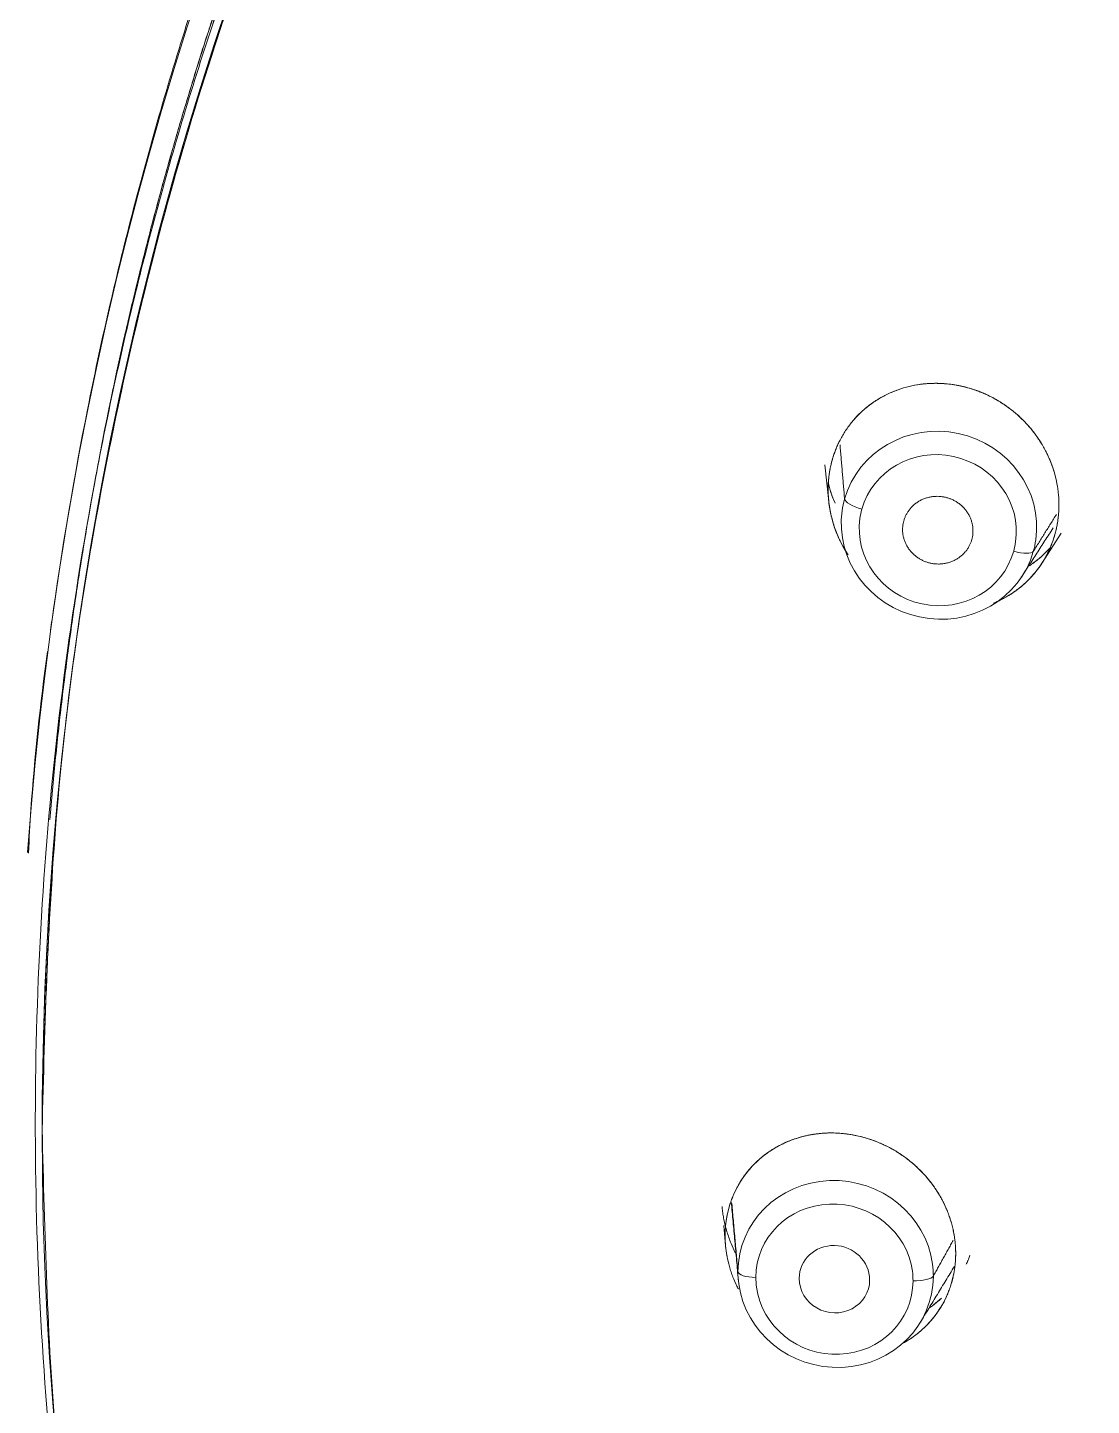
# Model space of a CAD drawing. Extents: x 5217 to 6345, y 0 to 827.
# Drawn here: x 5697.39 to 5713.97, y 492.23 to 513.7 of the extents above; entities that cross this region are included whole.
import ezdxf

# ---------------------------------------------------------------- set-up
doc = ezdxf.new("R2010")
doc.units = 0
doc.header["$LTSCALE"] = 30
doc.header["$MEASUREMENT"] = 0
doc.linetypes.add('HIDDEN2', pattern=[4.7625, 3.175, -1.5875])
doc.layers.add('1', color=7, linetype='CONTINUOUS')
doc.layers.add('2', color=1, linetype='HIDDEN2')

msp = doc.modelspace()

# ---------------------------------------------------------------- linework, layer by layer
at = {"layer": '1', "color": 7, "linetype": 'Continuous', "lineweight": 18}
for p, q in [((5709.817, 506.882), (5709.877, 506.311)), ((5709.817, 506.882), (5709.877, 506.311)), ((5713.202, 505.354), (5713.501, 505.818)), ((5713.202, 505.354), (5713.501, 505.818)), ((5713.195, 505.343), (5713.202, 505.354)), ((5708.24, 495.028), (5708.268, 494.711)), ((5708.24, 495.027), (5708.268, 494.711)), ((5711.623, 493.757), (5711.679, 493.849)), ((5711.614, 493.741), (5711.623, 493.757))]:
    msp.add_line(p, q, dxfattribs=at)
for centre, major_axis, ratio, start_param, end_param in [((5757.244, 496.519), (-59.628, 0), 0.953717, 3.141593, 6.283185), ((5757.244, 496.519), (-59.628, 0), 0.953717, 3.141593, 6.274276), ((5711.594, 505.94), (-1.485, 0.354), 0.956823, 3.229999, 6.244951), ((5711.594, 505.94), (-1.485, 0.354), 0.956823, 6.244951, 6.371591), ((5711.594, 505.94), (-1.485, 0.354), 0.956823, 0.088406, 3.103359), ((5711.594, 505.94), (-1.485, 0.354), 0.956823, 3.103359, 3.229999), ((5757.244, 496.519), (-59.628, 0), 0.953717, 6.274276, 6.283185), ((5757.244, 496.519), (-59.628, 0), 0.953717, 0, 1.529457), ((5757.244, 496.519), (-59.628, 0), 0.953717, 0, 1.529457), ((5709.984, 494.274), (-1.487, 0.346), 0.951394, 3.485965, 6.500917), ((5709.965, 494.193), (-0.536, 0.125), 0.951394, 3.359325, 6.500917), ((5709.984, 494.274), (-1.487, 0.346), 0.951394, 0.217732, 0.344372), ((5709.984, 494.274), (-1.487, 0.346), 0.951394, 0.344372, 3.359325), ((5709.984, 494.274), (-1.487, 0.346), 0.951394, 3.359325, 3.485965), ((5709.965, 494.193), (-0.536, 0.125), 0.951394, 0.217732, 3.359325)]:
    msp.add_ellipse(centre, major_axis=major_axis, ratio=ratio, start_param=start_param, end_param=end_param, dxfattribs=at)
at = {"layer": '1', "color": 7, "linetype": 'Continuous', "lineweight": 13}
for centre, major_axis, ratio, start_param, end_param in [((5711.576, 505.863), (-1.194, 0.285), 0.956823, 3.229999, 6.244951), ((5710.413, 506.276), (0.289, -0.081), 0.29046, 3.249854, 4.724001), ((5711.576, 505.863), (-1.194, 0.285), 0.956823, 0.088406, 3.103359), ((5711.576, 505.863), (-1.194, 0.285), 0.956823, 6.244951, 6.371591), ((5711.576, 505.863), (-1.194, 0.285), 0.956823, 3.103359, 3.229999), ((5712.779, 505.62), (0.289, -0.081), 0.290459, 4.724001, 6.198147), ((5709.965, 494.193), (-1.196, 0.278), 0.951394, 3.485965, 6.500917), ((5708.761, 494.309), (0.3, 0), 0.300706, 3.168429, 4.642566), ((5709.965, 494.193), (-1.196, 0.278), 0.951394, 3.359325, 3.485965), ((5711.21, 494.257), (-0.3, 0), 0.300706, 1.500983, 2.975078), ((5709.965, 494.193), (1.196, -0.278), 0.951394, 3.359325, 3.485965), ((5709.965, 494.193), (1.196, -0.278), 0.951394, 3.485965, 6.500917)]:
    msp.add_ellipse(centre, major_axis=major_axis, ratio=ratio, start_param=start_param, end_param=end_param, dxfattribs=at)
at = {"layer": '1', "color": 7, "linetype": 'Continuous', "lineweight": 18}
for points, knots in [([(5759.712, 439.668), (5760.292, 439.691), (5761.968, 439.78), (5764.735, 440.04), (5767.995, 440.52), (5771.222, 441.172), (5774.407, 441.992), (5777.54, 442.979), (5780.611, 444.129), (5783.61, 445.439), (5786.529, 446.905), (5789.359, 448.523), (5792.092, 450.287), (5794.718, 452.192), (5797.229, 454.232), (5799.619, 456.402), (5801.88, 458.694), (5804.005, 461.101), (5805.987, 463.617), (5807.821, 466.233), (5809.501, 468.942), (5811.021, 471.735), (5812.378, 474.604), (5813.566, 477.54), (5814.583, 480.534), (5815.426, 483.576), (5816.091, 486.659), (5816.577, 489.772), (5816.882, 492.905), (5817.005, 496.05), (5816.947, 499.196), (5816.706, 502.335), (5816.285, 505.456), (5815.684, 508.55), (5814.904, 511.608), (5813.949, 514.62), (5812.822, 517.578), (5811.525, 520.471), (5810.063, 523.292), (5808.44, 526.031), (5806.66, 528.681), (5804.731, 531.234), (5802.657, 533.681), (5800.444, 536.015), (5798.1, 538.229), (5795.631, 540.316), (5793.045, 542.27), (5790.35, 544.085), (5787.555, 545.755), (5784.667, 547.276), (5781.695, 548.643), (5778.649, 549.85), (5775.538, 550.896), (5772.371, 551.776), (5769.157, 552.489), (5765.908, 553.031), (5762.632, 553.401), (5759.34, 553.598), (5756.041, 553.622), (5752.746, 553.471), (5749.464, 553.148), (5746.207, 552.652), (5742.982, 551.986), (5739.802, 551.151), (5736.674, 550.149), (5733.609, 548.985), (5730.617, 547.661), (5727.705, 546.181), (5724.883, 544.551), (5722.16, 542.774), (5719.544, 540.857), (5717.043, 538.805), (5714.664, 536.624), (5712.415, 534.322), (5710.302, 531.904), (5708.333, 529.379), (5706.512, 526.755), (5704.847, 524.038), (5703.34, 521.238), (5701.998, 518.363), (5700.825, 515.422), (5699.823, 512.423), (5698.996, 509.377), (5698.347, 506.291), (5697.877, 503.176), (5697.588, 500.041), (5697.48, 496.896), (5697.555, 493.75), (5697.811, 490.612), (5698.249, 487.493), (5698.866, 484.402), (5699.661, 481.348), (5700.631, 478.34), (5701.774, 475.388), (5703.085, 472.5), (5704.562, 469.686), (5706.199, 466.954), (5707.991, 464.313), (5709.934, 461.769), (5712.021, 459.332), (5714.245, 457.008), (5716.601, 454.805), (5719.08, 452.73), (5721.676, 450.788), (5724.38, 448.985), (5727.184, 447.328), (5730.08, 445.82), (5733.058, 444.468), (5736.111, 443.274), (5739.227, 442.243), (5742.399, 441.377), (5745.616, 440.68), (5748.868, 440.153), (5751.926, 439.822), (5753.898, 439.702), (5754.776, 439.668)], [0, 0, 0, 0, 0.004702, 0.013606, 0.022511, 0.031416, 0.040321, 0.049226, 0.058131, 0.067035, 0.07594, 0.084844, 0.093748, 0.102652, 0.111556, 0.120459, 0.129362, 0.138265, 0.147168, 0.15607, 0.164972, 0.173874, 0.182775, 0.191676, 0.200577, 0.209478, 0.218378, 0.227279, 0.236179, 0.245079, 0.253978, 0.262878, 0.271778, 0.280678, 0.289578, 0.298478, 0.307379, 0.316279, 0.32518, 0.334081, 0.342982, 0.351884, 0.360785, 0.369687, 0.37859, 0.387493, 0.396396, 0.405299, 0.414202, 0.423106, 0.43201, 0.440914, 0.449818, 0.458723, 0.467628, 0.476532, 0.485437, 0.494342, 0.503247, 0.512152, 0.521057, 0.529962, 0.538867, 0.547772, 0.556677, 0.565582, 0.574486, 0.583391, 0.592295, 0.601199, 0.610103, 0.619007, 0.62791, 0.636813, 0.645716, 0.654619, 0.663521, 0.672423, 0.681325, 0.690226, 0.699127, 0.708028, 0.716929, 0.725829, 0.734729, 0.743629, 0.752529, 0.761429, 0.770329, 0.779229, 0.788129, 0.797029, 0.805929, 0.814829, 0.82373, 0.832631, 0.841532, 0.850433, 0.859334, 0.868236, 0.877138, 0.886041, 0.894944, 0.903847, 0.91275, 0.921653, 0.930557, 0.939461, 0.948365, 0.95727, 0.966174, 0.975079, 0.983983, 0.992888, 1, 1, 1, 1]), ([(5793.07, 451.033), (5793.622, 451.416), (5795.04, 452.443), (5797.228, 454.234), (5799.62, 456.401), (5801.88, 458.694), (5804.005, 461.101), (5805.987, 463.617), (5807.821, 466.233), (5809.501, 468.942), (5811.021, 471.735), (5812.378, 474.604), (5813.566, 477.54), (5814.583, 480.534), (5815.426, 483.576), (5816.091, 486.659), (5816.577, 489.772), (5816.882, 492.905), (5817.005, 496.05), (5816.947, 499.196), (5816.706, 502.335), (5816.285, 505.456), (5815.684, 508.55), (5814.904, 511.608), (5813.949, 514.62), (5812.822, 517.578), (5811.525, 520.471), (5810.063, 523.292), (5808.44, 526.031), (5806.66, 528.681), (5804.731, 531.234), (5802.657, 533.681), (5800.444, 536.015), (5798.1, 538.229), (5795.631, 540.316), (5793.045, 542.27), (5790.35, 544.085), (5787.555, 545.755), (5784.667, 547.276), (5781.695, 548.643), (5778.649, 549.85), (5775.538, 550.896), (5772.371, 551.776), (5769.157, 552.489), (5765.908, 553.031), (5762.632, 553.401), (5759.34, 553.598), (5756.041, 553.622), (5752.746, 553.471), (5749.464, 553.148), (5746.207, 552.652), (5742.982, 551.986), (5739.802, 551.151), (5736.674, 550.149), (5733.609, 548.985), (5730.617, 547.661), (5727.705, 546.181), (5724.883, 544.551), (5722.16, 542.774), (5719.544, 540.857), (5717.043, 538.805), (5714.664, 536.624), (5712.415, 534.322), (5710.302, 531.904), (5708.333, 529.379), (5706.512, 526.755), (5704.847, 524.038), (5703.34, 521.238), (5701.998, 518.363), (5700.825, 515.422), (5699.823, 512.423), (5698.996, 509.377), (5698.347, 506.291), (5697.877, 503.176), (5697.588, 500.041), (5697.48, 496.896), (5697.555, 493.75), (5697.811, 490.612), (5698.249, 487.493), (5698.866, 484.402), (5699.661, 481.348), (5700.631, 478.34), (5701.774, 475.388), (5703.085, 472.5), (5704.562, 469.686), (5706.199, 466.954), (5707.991, 464.313), (5709.934, 461.769), (5712.021, 459.332), (5714.246, 457.009), (5716.6, 454.804), (5719.085, 452.736), (5720.978, 451.284), (5722.066, 450.56), (5722.254, 450.437)], [0, 0, 0, 0, 0.006833, 0.017845, 0.028856, 0.039868, 0.050878, 0.061889, 0.072899, 0.083908, 0.094918, 0.105926, 0.116935, 0.127943, 0.138951, 0.149959, 0.160966, 0.171973, 0.18298, 0.193987, 0.204994, 0.216001, 0.227008, 0.238016, 0.249023, 0.26003, 0.271038, 0.282046, 0.293055, 0.304063, 0.315072, 0.326082, 0.337091, 0.348102, 0.359112, 0.370123, 0.381134, 0.392146, 0.403157, 0.414169, 0.425182, 0.436194, 0.447207, 0.45822, 0.469233, 0.480246, 0.491259, 0.502272, 0.513286, 0.524299, 0.535313, 0.546326, 0.557339, 0.568352, 0.579365, 0.590378, 0.601391, 0.612403, 0.623416, 0.634428, 0.645439, 0.656451, 0.667462, 0.678472, 0.689483, 0.700493, 0.711502, 0.722512, 0.73352, 0.744529, 0.755537, 0.766545, 0.777553, 0.78856, 0.799567, 0.810574, 0.821581, 0.832588, 0.843595, 0.854602, 0.865609, 0.876617, 0.887624, 0.898632, 0.90964, 0.920649, 0.931657, 0.942666, 0.953676, 0.964686, 0.975696, 0.986706, 0.997717, 1, 1, 1, 1]), ([(5709.93, 506.957), (5709.932, 506.964), (5709.936, 506.977), (5709.942, 506.997), (5709.948, 507.017), (5709.955, 507.037), (5709.962, 507.057), (5709.969, 507.076), (5709.976, 507.096), (5709.984, 507.116), (5709.991, 507.135), (5709.999, 507.154), (5710.008, 507.174), (5710.016, 507.193), (5710.025, 507.212), (5710.034, 507.231), (5710.043, 507.249), (5710.063, 507.287), (5710.094, 507.343), (5710.139, 507.416), (5710.187, 507.485), (5710.258, 507.576), (5710.356, 507.683), (5710.489, 507.799), (5710.634, 507.9), (5710.843, 508.014), (5711.125, 508.116), (5711.423, 508.155), (5711.664, 508.151), (5711.845, 508.129), (5712.024, 508.091), (5712.198, 508.036), (5712.367, 507.964), (5712.527, 507.877), (5712.677, 507.777), (5712.815, 507.667), (5712.941, 507.546), (5713.055, 507.414), (5713.157, 507.272), (5713.246, 507.122), (5713.322, 506.964), (5713.383, 506.801), (5713.427, 506.635), (5713.45, 506.494), (5713.461, 506.381), (5713.465, 506.296), (5713.464, 506.212), (5713.461, 506.143), (5713.456, 506.09), (5713.452, 506.053), (5713.447, 506.016), (5713.442, 505.979), (5713.435, 505.942), (5713.428, 505.906), (5713.42, 505.87), (5713.411, 505.834), (5713.405, 505.81), (5713.401, 505.798)], [0, 0, 0, 0, 0.0038, 0.007598, 0.011397, 0.015196, 0.018995, 0.022796, 0.026598, 0.030403, 0.03421, 0.038021, 0.041836, 0.045655, 0.049479, 0.053308, 0.057143, 0.060985, 0.076603, 0.092184, 0.107763, 0.123373, 0.155612, 0.18775, 0.220115, 0.253032, 0.318358, 0.382531, 0.414541, 0.446795, 0.479362, 0.511427, 0.543192, 0.575185, 0.606277, 0.636982, 0.667087, 0.697123, 0.727379, 0.757745, 0.788444, 0.818723, 0.848879, 0.879215, 0.894316, 0.909391, 0.924477, 0.939614, 0.946357, 0.953083, 0.959796, 0.9665, 0.973198, 0.979894, 0.98659, 0.993291, 1, 1, 1, 1]), ([(5709.93, 506.957), (5709.932, 506.964), (5709.936, 506.977), (5709.942, 506.997), (5709.948, 507.017), (5709.955, 507.037), (5709.962, 507.057), (5709.969, 507.076), (5709.976, 507.096), (5709.984, 507.116), (5709.991, 507.135), (5709.999, 507.154), (5710.008, 507.174), (5710.016, 507.193), (5710.025, 507.212), (5710.034, 507.231), (5710.043, 507.249), (5710.063, 507.287), (5710.094, 507.343), (5710.139, 507.416), (5710.187, 507.485), (5710.258, 507.576), (5710.356, 507.683), (5710.489, 507.799), (5710.634, 507.9), (5710.843, 508.014), (5711.125, 508.116), (5711.423, 508.155), (5711.664, 508.151), (5711.845, 508.129), (5712.024, 508.091), (5712.198, 508.036), (5712.367, 507.964), (5712.527, 507.877), (5712.677, 507.777), (5712.815, 507.667), (5712.941, 507.546), (5713.055, 507.414), (5713.157, 507.272), (5713.246, 507.122), (5713.322, 506.964), (5713.383, 506.801), (5713.427, 506.635), (5713.45, 506.494), (5713.461, 506.381), (5713.465, 506.296), (5713.464, 506.212), (5713.461, 506.143), (5713.456, 506.09), (5713.452, 506.053), (5713.447, 506.016), (5713.442, 505.979), (5713.435, 505.942), (5713.428, 505.906), (5713.42, 505.87), (5713.411, 505.834), (5713.405, 505.81), (5713.401, 505.798)], [0, 0, 0, 0, 0.0038, 0.007598, 0.011397, 0.015196, 0.018995, 0.022796, 0.026598, 0.030403, 0.03421, 0.038021, 0.041836, 0.045655, 0.049479, 0.053308, 0.057143, 0.060985, 0.076603, 0.092184, 0.107763, 0.123373, 0.155612, 0.18775, 0.220115, 0.253032, 0.318358, 0.382531, 0.414541, 0.446795, 0.479362, 0.511427, 0.543192, 0.575185, 0.606277, 0.636982, 0.667087, 0.697123, 0.727379, 0.757745, 0.788444, 0.818723, 0.848879, 0.879215, 0.894316, 0.909391, 0.924477, 0.939614, 0.946357, 0.953083, 0.959796, 0.9665, 0.973198, 0.979894, 0.98659, 0.993291, 1, 1, 1, 1]), ([(5713.401, 505.798), (5713.403, 505.804), (5713.407, 505.818), (5713.412, 505.837), (5713.417, 505.857), (5713.422, 505.877), (5713.426, 505.897), (5713.43, 505.918), (5713.434, 505.938), (5713.438, 505.958), (5713.442, 505.979), (5713.445, 505.999), (5713.448, 506.02), (5713.451, 506.041), (5713.453, 506.061), (5713.456, 506.082), (5713.458, 506.103), (5713.461, 506.145), (5713.464, 506.209), (5713.465, 506.295), (5713.461, 506.38), (5713.45, 506.492), (5713.428, 506.63), (5713.384, 506.795), (5713.324, 506.96), (5713.25, 507.115), (5713.165, 507.26), (5713.067, 507.399), (5712.95, 507.536), (5712.824, 507.658), (5712.683, 507.773), (5712.524, 507.881), (5712.375, 507.959), (5712.263, 508.008), (5712.203, 508.031), (5712.153, 508.049), (5712.093, 508.069), (5712.019, 508.09), (5711.942, 508.109), (5711.884, 508.12), (5711.852, 508.126), (5711.831, 508.129), (5711.799, 508.134), (5711.727, 508.143), (5711.616, 508.152), (5711.496, 508.152), (5711.386, 508.146), (5711.269, 508.132), (5711.124, 508.105), (5710.957, 508.055), (5710.789, 507.985), (5710.632, 507.899), (5710.486, 507.796), (5710.355, 507.682), (5710.257, 507.575), (5710.187, 507.485), (5710.138, 507.415), (5710.093, 507.343), (5710.06, 507.282), (5710.036, 507.234), (5710.02, 507.2), (5710.004, 507.166), (5709.99, 507.132), (5709.976, 507.097), (5709.964, 507.063), (5709.952, 507.028), (5709.94, 506.992), (5709.934, 506.969), (5709.93, 506.957)], [0, 0, 0, 0, 0.003693, 0.007393, 0.011098, 0.014809, 0.018526, 0.022249, 0.025977, 0.029712, 0.033453, 0.0372, 0.040953, 0.044712, 0.048477, 0.052248, 0.056025, 0.059809, 0.075056, 0.090296, 0.105531, 0.12076, 0.149851, 0.179741, 0.210779, 0.242202, 0.269453, 0.2984, 0.330364, 0.36293, 0.38949, 0.424713, 0.463091, 0.47734, 0.488463, 0.496949, 0.505301, 0.521704, 0.537657, 0.546931, 0.553112, 0.554801, 0.55825, 0.570505, 0.593302, 0.617377, 0.634999, 0.652247, 0.681371, 0.714541, 0.747017, 0.780954, 0.812763, 0.844959, 0.876653, 0.892296, 0.90792, 0.923524, 0.939109, 0.945971, 0.952808, 0.959622, 0.966411, 0.973176, 0.979918, 0.986636, 0.99333, 1, 1, 1, 1]), ([(5713.401, 505.798), (5713.403, 505.804), (5713.407, 505.818), (5713.412, 505.837), (5713.417, 505.857), (5713.422, 505.877), (5713.426, 505.897), (5713.43, 505.918), (5713.434, 505.938), (5713.438, 505.958), (5713.442, 505.979), (5713.445, 505.999), (5713.448, 506.02), (5713.451, 506.041), (5713.453, 506.061), (5713.456, 506.082), (5713.458, 506.103), (5713.461, 506.145), (5713.464, 506.209), (5713.465, 506.295), (5713.461, 506.38), (5713.45, 506.492), (5713.428, 506.63), (5713.384, 506.795), (5713.324, 506.96), (5713.25, 507.115), (5713.165, 507.26), (5713.067, 507.399), (5712.95, 507.536), (5712.824, 507.658), (5712.683, 507.773), (5712.524, 507.881), (5712.375, 507.959), (5712.263, 508.008), (5712.203, 508.031), (5712.153, 508.049), (5712.093, 508.069), (5712.019, 508.09), (5711.942, 508.109), (5711.884, 508.12), (5711.852, 508.126), (5711.831, 508.129), (5711.799, 508.134), (5711.754, 508.14), (5711.681, 508.147), (5711.593, 508.152), (5711.488, 508.152), (5711.386, 508.146), (5711.269, 508.132), (5711.124, 508.105), (5710.957, 508.055), (5710.789, 507.985), (5710.632, 507.899), (5710.486, 507.796), (5710.355, 507.682), (5710.257, 507.575), (5710.187, 507.485), (5710.138, 507.415), (5710.093, 507.343), (5710.06, 507.282), (5710.036, 507.234), (5710.02, 507.2), (5710.004, 507.166), (5709.99, 507.132), (5709.976, 507.097), (5709.964, 507.063), (5709.952, 507.028), (5709.94, 506.992), (5709.934, 506.969), (5709.93, 506.957)], [0, 0, 0, 0, 0.003693, 0.007393, 0.011098, 0.014809, 0.018526, 0.022248, 0.025977, 0.029712, 0.033453, 0.0372, 0.040953, 0.044711, 0.048477, 0.052248, 0.056025, 0.059809, 0.075056, 0.090296, 0.10553, 0.12076, 0.149851, 0.17974, 0.210778, 0.242201, 0.269451, 0.298398, 0.330362, 0.362928, 0.389489, 0.424711, 0.463089, 0.477338, 0.488461, 0.496946, 0.505299, 0.521702, 0.537655, 0.546928, 0.553109, 0.554799, 0.558248, 0.570503, 0.578609, 0.597554, 0.617379, 0.635, 0.652248, 0.681372, 0.714542, 0.747018, 0.780955, 0.812764, 0.844959, 0.876654, 0.892297, 0.90792, 0.923524, 0.93911, 0.945971, 0.952808, 0.959622, 0.966411, 0.973176, 0.979918, 0.986636, 0.99333, 1, 1, 1, 1]), ([(5710.179, 505.477), (5710.172, 505.487), (5710.142, 505.533), (5710.084, 505.631), (5710.014, 505.776), (5709.952, 505.944), (5709.906, 506.114), (5709.882, 506.257), (5709.871, 506.372), (5709.867, 506.457), (5709.867, 506.543), (5709.871, 506.612), (5709.875, 506.665), (5709.879, 506.702), (5709.884, 506.739), (5709.89, 506.776), (5709.896, 506.813), (5709.904, 506.849), (5709.912, 506.885), (5709.92, 506.921), (5709.927, 506.945), (5709.93, 506.957)], [0, 0, 0, 0, 0.024348, 0.102864, 0.217528, 0.332222, 0.444796, 0.557161, 0.612763, 0.668284, 0.723848, 0.779575, 0.80419, 0.82875, 0.853265, 0.877746, 0.902204, 0.926648, 0.951088, 0.975535, 1, 1, 1, 1]), ([(5710.179, 505.477), (5710.172, 505.487), (5710.142, 505.533), (5710.084, 505.631), (5710.014, 505.776), (5709.952, 505.944), (5709.906, 506.114), (5709.882, 506.257), (5709.871, 506.372), (5709.867, 506.457), (5709.867, 506.543), (5709.871, 506.612), (5709.875, 506.665), (5709.879, 506.702), (5709.884, 506.739), (5709.89, 506.776), (5709.896, 506.813), (5709.904, 506.849), (5709.912, 506.885), (5709.92, 506.921), (5709.927, 506.945), (5709.93, 506.957)], [0, 0, 0, 0, 0.024348, 0.102864, 0.217528, 0.332222, 0.444796, 0.557161, 0.612763, 0.668284, 0.723848, 0.779575, 0.80419, 0.82875, 0.853265, 0.877746, 0.902204, 0.926648, 0.951088, 0.975535, 1, 1, 1, 1]), ([(5709.93, 506.957), (5709.928, 506.95), (5709.925, 506.937), (5709.92, 506.917), (5709.915, 506.898), (5709.91, 506.878), (5709.905, 506.857), (5709.901, 506.837), (5709.897, 506.817), (5709.893, 506.796), (5709.89, 506.776), (5709.887, 506.755), (5709.884, 506.735), (5709.881, 506.714), (5709.878, 506.693), (5709.876, 506.672), (5709.874, 506.651), (5709.871, 506.609), (5709.867, 506.544), (5709.867, 506.459), (5709.871, 506.373), (5709.881, 506.26), (5709.905, 506.12), (5709.949, 505.951), (5710.012, 505.781), (5710.089, 505.622), (5710.149, 505.522), (5710.179, 505.477)], [0, 0, 0, 0, 0.013505, 0.027034, 0.040588, 0.054166, 0.067768, 0.081394, 0.095045, 0.108721, 0.122421, 0.136145, 0.149894, 0.163668, 0.177466, 0.191289, 0.205136, 0.219008, 0.274916, 0.330859, 0.38684, 0.44286, 0.550443, 0.661906, 0.778438, 0.897161, 1, 1, 1, 1]), ([(5709.93, 506.957), (5709.928, 506.95), (5709.925, 506.937), (5709.919, 506.917), (5709.914, 506.897), (5709.91, 506.876), (5709.905, 506.856), (5709.901, 506.836), (5709.897, 506.815), (5709.893, 506.794), (5709.89, 506.773), (5709.886, 506.752), (5709.879, 506.7), (5709.87, 506.614), (5709.865, 506.484), (5709.872, 506.341), (5709.892, 506.186), (5709.926, 506.032), (5709.975, 505.877), (5710.038, 505.724), (5710.107, 505.59), (5710.157, 505.509), (5710.179, 505.477)], [0, 0, 0, 0, 0.01368, 0.027389, 0.041126, 0.054891, 0.068685, 0.082508, 0.096359, 0.110239, 0.124148, 0.138085, 0.152051, 0.229335, 0.307024, 0.407354, 0.508338, 0.608973, 0.712537, 0.818611, 0.926615, 1, 1, 1, 1]), ([(5709.865, 506.608), (5709.878, 506.553), (5709.911, 506.443), (5709.952, 506.336), (5709.976, 506.283)], [0, 0, 0, 0, 0.492731, 1, 1, 1, 1]), ([(5709.975, 506.283), (5709.951, 506.338), (5709.91, 506.445), (5709.878, 506.554), (5709.865, 506.608)], [0, 0, 0, 0, 0.515449, 1, 1, 1, 1]), ([(5709.975, 506.283), (5709.951, 506.338), (5709.91, 506.445), (5709.878, 506.554), (5709.865, 506.608)], [0, 0, 0, 0, 0.515569, 1, 1, 1, 1]), ([(5709.865, 506.608), (5709.878, 506.553), (5709.911, 506.443), (5709.952, 506.336), (5709.976, 506.283)], [0, 0, 0, 0, 0.492731, 1, 1, 1, 1]), ([(5712.446, 504.728), (5712.491, 504.746), (5712.588, 504.791), (5712.729, 504.873), (5712.865, 504.973), (5712.988, 505.084), (5713.08, 505.186), (5713.147, 505.272), (5713.195, 505.342), (5713.239, 505.413), (5713.273, 505.474), (5713.296, 505.521), (5713.312, 505.555), (5713.328, 505.589), (5713.342, 505.623), (5713.355, 505.658), (5713.368, 505.692), (5713.38, 505.727), (5713.391, 505.762), (5713.398, 505.786), (5713.401, 505.798)], [0, 0, 0, 0, 0.09765, 0.214011, 0.329265, 0.440381, 0.548831, 0.605659, 0.662536, 0.719469, 0.776464, 0.801576, 0.826618, 0.851591, 0.876495, 0.901331, 0.926098, 0.950799, 0.975433, 1, 1, 1, 1]), ([(5712.447, 504.728), (5712.482, 504.742), (5712.563, 504.779), (5712.686, 504.847), (5712.814, 504.933), (5712.932, 505.031), (5713.038, 505.137), (5713.118, 505.233), (5713.177, 505.314), (5713.219, 505.379), (5713.258, 505.446), (5713.287, 505.502), (5713.309, 505.549), (5713.325, 505.583), (5713.34, 505.619), (5713.354, 505.654), (5713.367, 505.69), (5713.38, 505.725), (5713.391, 505.762), (5713.398, 505.786), (5713.401, 505.798)], [0, 0, 0, 0, 0.075896, 0.178923, 0.283898, 0.387525, 0.489075, 0.588301, 0.64023, 0.692157, 0.744088, 0.796027, 0.821788, 0.847473, 0.873082, 0.898614, 0.924072, 0.949455, 0.974764, 1, 1, 1, 1]), ([(5713.401, 505.798), (5713.4, 505.791), (5713.396, 505.778), (5713.39, 505.757), (5713.383, 505.737), (5713.377, 505.717), (5713.37, 505.697), (5713.363, 505.678), (5713.355, 505.658), (5713.348, 505.638), (5713.34, 505.619), (5713.332, 505.6), (5713.324, 505.58), (5713.315, 505.561), (5713.306, 505.542), (5713.297, 505.523), (5713.288, 505.505), (5713.269, 505.467), (5713.239, 505.412), (5713.194, 505.341), (5713.147, 505.272), (5713.078, 505.184), (5712.984, 505.08), (5712.859, 504.968), (5712.724, 504.87), (5712.597, 504.796), (5712.514, 504.756), (5712.481, 504.742)], [0, 0, 0, 0, 0.014497, 0.028974, 0.043435, 0.057882, 0.072317, 0.086743, 0.101162, 0.115576, 0.129988, 0.144401, 0.158817, 0.173237, 0.187666, 0.202104, 0.216555, 0.231021, 0.288971, 0.346849, 0.404817, 0.46303, 0.57918, 0.695568, 0.811019, 0.926054, 1, 1, 1, 1]), ([(5713.401, 505.798), (5713.4, 505.791), (5713.396, 505.778), (5713.39, 505.757), (5713.383, 505.737), (5713.377, 505.717), (5713.37, 505.697), (5713.363, 505.678), (5713.355, 505.658), (5713.348, 505.638), (5713.34, 505.619), (5713.332, 505.6), (5713.324, 505.58), (5713.315, 505.561), (5713.306, 505.542), (5713.297, 505.523), (5713.288, 505.505), (5713.269, 505.467), (5713.239, 505.412), (5713.194, 505.341), (5713.147, 505.272), (5713.078, 505.184), (5712.984, 505.08), (5712.859, 504.968), (5712.724, 504.87), (5712.597, 504.796), (5712.514, 504.756), (5712.481, 504.742)], [0, 0, 0, 0, 0.014497, 0.028974, 0.043435, 0.057882, 0.072317, 0.086743, 0.101162, 0.115576, 0.129988, 0.144401, 0.158817, 0.173237, 0.187666, 0.202104, 0.216555, 0.231021, 0.288971, 0.346849, 0.404817, 0.46303, 0.57918, 0.695568, 0.811019, 0.926054, 1, 1, 1, 1]), ([(5713.332, 505.596), (5713.313, 505.574), (5713.252, 505.509), (5713.144, 505.41), (5713.05, 505.339), (5713.003, 505.307)], [0, 0, 0, 0, 0.198813, 0.609379, 1, 1, 1, 1]), ([(5713.332, 505.596), (5713.313, 505.574), (5713.252, 505.509), (5713.144, 505.41), (5713.05, 505.339), (5713.003, 505.307)], [0, 0, 0, 0, 0.198829, 0.609398, 1, 1, 1, 1]), ([(5713.054, 505.343), (5713.081, 505.363), (5713.155, 505.42), (5713.238, 505.496), (5713.293, 505.553), (5713.305, 505.566)], [0, 0, 0, 0, 0.295791, 0.836917, 1, 1, 1, 1]), ([(5713.054, 505.343), (5713.081, 505.363), (5713.155, 505.42), (5713.238, 505.496), (5713.293, 505.553), (5713.305, 505.566)], [0, 0, 0, 0, 0.295791, 0.836917, 1, 1, 1, 1]), ([(5708.261, 494.866), (5708.261, 494.873), (5708.261, 494.887), (5708.262, 494.908), (5708.262, 494.929), (5708.263, 494.949), (5708.264, 494.97), (5708.266, 494.991), (5708.267, 495.012), (5708.269, 495.032), (5708.272, 495.053), (5708.274, 495.074), (5708.277, 495.094), (5708.28, 495.115), (5708.283, 495.135), (5708.287, 495.156), (5708.291, 495.176), (5708.299, 495.218), (5708.313, 495.279), (5708.336, 495.36), (5708.364, 495.44), (5708.407, 495.545), (5708.471, 495.672), (5708.566, 495.816), (5708.677, 495.95), (5708.844, 496.111), (5709.083, 496.278), (5709.355, 496.389), (5709.584, 496.443), (5709.761, 496.467), (5709.94, 496.474), (5710.12, 496.463), (5710.299, 496.435), (5710.473, 496.39), (5710.642, 496.33), (5710.802, 496.257), (5710.954, 496.171), (5711.097, 496.071), (5711.231, 495.96), (5711.356, 495.836), (5711.469, 495.702), (5711.57, 495.559), (5711.656, 495.409), (5711.716, 495.279), (5711.756, 495.172), (5711.782, 495.091), (5711.804, 495.009), (5711.819, 494.942), (5711.829, 494.89), (5711.835, 494.853), (5711.84, 494.816), (5711.845, 494.779), (5711.849, 494.742), (5711.851, 494.705), (5711.853, 494.668), (5711.855, 494.631), (5711.855, 494.606), (5711.855, 494.594)], [0, 0, 0, 0, 0.0038, 0.007598, 0.011397, 0.015196, 0.018995, 0.022796, 0.026598, 0.030403, 0.03421, 0.038021, 0.041836, 0.045655, 0.049479, 0.053308, 0.057143, 0.060985, 0.076603, 0.092184, 0.107762, 0.123373, 0.155605, 0.187742, 0.22011, 0.253032, 0.318344, 0.382531, 0.414539, 0.446795, 0.479361, 0.511427, 0.543192, 0.575185, 0.606279, 0.636982, 0.66709, 0.697123, 0.727383, 0.757745, 0.78845, 0.818731, 0.848886, 0.879215, 0.894317, 0.909392, 0.924478, 0.939614, 0.946357, 0.953083, 0.959796, 0.9665, 0.973198, 0.979894, 0.98659, 0.993291, 1, 1, 1, 1]), ([(5708.261, 494.866), (5708.261, 494.873), (5708.261, 494.887), (5708.262, 494.908), (5708.262, 494.929), (5708.263, 494.949), (5708.264, 494.97), (5708.266, 494.991), (5708.267, 495.012), (5708.269, 495.032), (5708.272, 495.053), (5708.274, 495.074), (5708.277, 495.094), (5708.28, 495.115), (5708.283, 495.135), (5708.287, 495.156), (5708.291, 495.176), (5708.299, 495.218), (5708.313, 495.279), (5708.336, 495.36), (5708.364, 495.44), (5708.407, 495.545), (5708.471, 495.672), (5708.566, 495.816), (5708.677, 495.95), (5708.844, 496.111), (5709.083, 496.278), (5709.355, 496.389), (5709.584, 496.443), (5709.761, 496.467), (5709.94, 496.474), (5710.12, 496.463), (5710.299, 496.435), (5710.473, 496.39), (5710.642, 496.33), (5710.802, 496.257), (5710.954, 496.171), (5711.097, 496.071), (5711.231, 495.96), (5711.356, 495.836), (5711.469, 495.702), (5711.57, 495.559), (5711.656, 495.409), (5711.716, 495.279), (5711.756, 495.172), (5711.782, 495.091), (5711.804, 495.009), (5711.819, 494.942), (5711.829, 494.89), (5711.835, 494.853), (5711.84, 494.816), (5711.845, 494.779), (5711.849, 494.742), (5711.851, 494.705), (5711.853, 494.668), (5711.855, 494.631), (5711.855, 494.606), (5711.855, 494.594)], [0, 0, 0, 0, 0.0038, 0.007598, 0.011397, 0.015196, 0.018995, 0.022796, 0.026598, 0.030403, 0.03421, 0.038021, 0.041836, 0.045655, 0.049479, 0.053308, 0.057143, 0.060985, 0.076603, 0.092184, 0.107762, 0.123373, 0.155605, 0.187742, 0.22011, 0.253032, 0.318344, 0.382531, 0.414539, 0.446795, 0.479361, 0.511427, 0.543192, 0.575185, 0.606279, 0.636982, 0.66709, 0.697123, 0.727383, 0.757745, 0.78845, 0.818731, 0.848886, 0.879215, 0.894317, 0.909392, 0.924478, 0.939614, 0.946357, 0.953083, 0.959796, 0.9665, 0.973198, 0.979894, 0.98659, 0.993291, 1, 1, 1, 1]), ([(5711.855, 494.594), (5711.855, 494.601), (5711.855, 494.614), (5711.854, 494.635), (5711.854, 494.655), (5711.853, 494.676), (5711.852, 494.696), (5711.85, 494.717), (5711.849, 494.737), (5711.847, 494.758), (5711.845, 494.779), (5711.842, 494.799), (5711.84, 494.82), (5711.837, 494.841), (5711.834, 494.861), (5711.83, 494.882), (5711.827, 494.903), (5711.819, 494.945), (5711.805, 495.007), (5711.783, 495.09), (5711.756, 495.171), (5711.717, 495.277), (5711.658, 495.405), (5711.573, 495.554), (5711.472, 495.699), (5711.361, 495.831), (5711.242, 495.95), (5711.112, 496.06), (5710.965, 496.163), (5710.813, 496.251), (5710.649, 496.327), (5710.47, 496.393), (5710.307, 496.432), (5710.189, 496.452), (5710.131, 496.459), (5710.072, 496.465), (5710, 496.47), (5709.91, 496.472), (5709.827, 496.47), (5709.757, 496.465), (5709.697, 496.458), (5709.619, 496.448), (5709.516, 496.428), (5709.374, 496.39), (5709.223, 496.334), (5709.069, 496.258), (5708.926, 496.168), (5708.788, 496.059), (5708.665, 495.938), (5708.557, 495.804), (5708.466, 495.663), (5708.403, 495.537), (5708.362, 495.433), (5708.335, 495.355), (5708.312, 495.275), (5708.296, 495.207), (5708.286, 495.152), (5708.279, 495.112), (5708.274, 495.071), (5708.269, 495.03), (5708.265, 494.989), (5708.263, 494.948), (5708.261, 494.907), (5708.261, 494.88), (5708.261, 494.866)], [0, 0, 0, 0, 0.003693, 0.007393, 0.011098, 0.014809, 0.018526, 0.022249, 0.025978, 0.029712, 0.033453, 0.0372, 0.040953, 0.044712, 0.048477, 0.052248, 0.056026, 0.059809, 0.075057, 0.090297, 0.105532, 0.120762, 0.149853, 0.179742, 0.210781, 0.242204, 0.269455, 0.298403, 0.330367, 0.362934, 0.389494, 0.424717, 0.463096, 0.477345, 0.488468, 0.494261, 0.509091, 0.526857, 0.542491, 0.553912, 0.564967, 0.57519, 0.596609, 0.622142, 0.655959, 0.685017, 0.717897, 0.750016, 0.783471, 0.814847, 0.846675, 0.877991, 0.893466, 0.90892, 0.924354, 0.939768, 0.947401, 0.955005, 0.962578, 0.970122, 0.977636, 0.98512, 0.992575, 1, 1, 1, 1]), ([(5711.855, 494.594), (5711.855, 494.601), (5711.855, 494.614), (5711.854, 494.635), (5711.854, 494.655), (5711.853, 494.676), (5711.852, 494.696), (5711.85, 494.717), (5711.849, 494.737), (5711.847, 494.758), (5711.845, 494.779), (5711.842, 494.799), (5711.84, 494.82), (5711.837, 494.841), (5711.834, 494.861), (5711.83, 494.882), (5711.827, 494.903), (5711.819, 494.945), (5711.805, 495.007), (5711.783, 495.09), (5711.756, 495.171), (5711.717, 495.277), (5711.658, 495.405), (5711.573, 495.554), (5711.472, 495.699), (5711.361, 495.831), (5711.242, 495.95), (5711.112, 496.06), (5710.965, 496.163), (5710.813, 496.251), (5710.649, 496.327), (5710.47, 496.393), (5710.307, 496.432), (5710.189, 496.452), (5710.126, 496.46), (5710.074, 496.465), (5710.012, 496.469), (5709.936, 496.472), (5709.858, 496.471), (5709.8, 496.468), (5709.769, 496.465), (5709.748, 496.463), (5709.716, 496.46), (5709.645, 496.452), (5709.539, 496.433), (5709.424, 496.404), (5709.323, 496.371), (5709.215, 496.329), (5709.085, 496.267), (5708.94, 496.179), (5708.8, 496.07), (5708.674, 495.948), (5708.564, 495.813), (5708.471, 495.671), (5708.406, 495.544), (5708.364, 495.439), (5708.336, 495.36), (5708.313, 495.279), (5708.297, 495.212), (5708.287, 495.16), (5708.281, 495.123), (5708.276, 495.087), (5708.271, 495.05), (5708.267, 495.013), (5708.265, 494.976), (5708.263, 494.939), (5708.261, 494.903), (5708.261, 494.878), (5708.261, 494.866)], [0, 0, 0, 0, 0.003693, 0.007393, 0.011098, 0.014809, 0.018526, 0.022249, 0.025977, 0.029712, 0.033453, 0.0372, 0.040953, 0.044712, 0.048477, 0.052248, 0.056025, 0.059809, 0.075056, 0.090296, 0.105531, 0.12076, 0.149851, 0.179741, 0.210779, 0.242202, 0.269453, 0.2984, 0.330364, 0.36293, 0.38949, 0.424713, 0.463091, 0.47734, 0.488463, 0.496949, 0.505301, 0.521704, 0.537657, 0.546931, 0.553112, 0.554801, 0.55825, 0.570505, 0.593302, 0.617377, 0.634999, 0.652247, 0.681371, 0.714541, 0.747017, 0.780954, 0.812763, 0.844959, 0.876653, 0.892296, 0.90792, 0.923524, 0.939109, 0.945971, 0.952808, 0.959622, 0.966411, 0.973176, 0.979918, 0.986636, 0.99333, 1, 1, 1, 1]), ([(5708.419, 494.607), (5708.396, 494.653), (5708.361, 494.731), (5708.319, 494.84), (5708.288, 494.933), (5708.262, 495.027), (5708.245, 495.104), (5708.234, 495.164), (5708.227, 495.205), (5708.221, 495.247), (5708.216, 495.287), (5708.214, 495.314), (5708.213, 495.326)], [0, 0, 0, 0, 0.204935, 0.334653, 0.464174, 0.593503, 0.722647, 0.779495, 0.836139, 0.892578, 0.948814, 1, 1, 1, 1]), ([(5708.419, 494.607), (5708.396, 494.653), (5708.361, 494.731), (5708.319, 494.84), (5708.288, 494.933), (5708.262, 495.027), (5708.245, 495.104), (5708.234, 495.164), (5708.227, 495.205), (5708.221, 495.247), (5708.216, 495.287), (5708.214, 495.314), (5708.213, 495.326)], [0, 0, 0, 0, 0.204935, 0.334653, 0.464174, 0.593503, 0.722647, 0.779495, 0.836139, 0.892578, 0.948814, 1, 1, 1, 1]), ([(5708.25, 495.085), (5708.254, 495.065), (5708.266, 495.014), (5708.288, 494.933), (5708.319, 494.84), (5708.361, 494.731), (5708.396, 494.653), (5708.419, 494.606)], [0, 0, 0, 0, 0.117851, 0.310048, 0.502212, 0.694772, 1, 1, 1, 1]), ([(5708.25, 495.085), (5708.254, 495.065), (5708.266, 495.014), (5708.288, 494.933), (5708.319, 494.84), (5708.361, 494.731), (5708.396, 494.653), (5708.419, 494.606)], [0, 0, 0, 0, 0.117851, 0.310048, 0.502212, 0.694772, 1, 1, 1, 1]), ([(5708.261, 494.866), (5708.261, 494.859), (5708.261, 494.846), (5708.262, 494.825), (5708.262, 494.805), (5708.263, 494.784), (5708.264, 494.764), (5708.266, 494.743), (5708.267, 494.723), (5708.269, 494.702), (5708.271, 494.681), (5708.274, 494.66), (5708.276, 494.64), (5708.279, 494.619), (5708.282, 494.598), (5708.286, 494.577), (5708.289, 494.557), (5708.297, 494.515), (5708.311, 494.452), (5708.334, 494.369), (5708.36, 494.287), (5708.4, 494.18), (5708.438, 494.099), (5708.466, 494.044), (5708.468, 494.04)], [0, 0, 0, 0, 0.024112, 0.048267, 0.072466, 0.096708, 0.120994, 0.145323, 0.169695, 0.194112, 0.218572, 0.243076, 0.267623, 0.292215, 0.31685, 0.34153, 0.366253, 0.391021, 0.490839, 0.59072, 0.690669, 0.790689, 0.98277, 1, 1, 1, 1]), ([(5708.468, 494.04), (5708.467, 494.042), (5708.439, 494.096), (5708.401, 494.178), (5708.36, 494.286), (5708.334, 494.368), (5708.312, 494.45), (5708.297, 494.518), (5708.287, 494.571), (5708.281, 494.608), (5708.276, 494.644), (5708.271, 494.681), (5708.267, 494.718), (5708.265, 494.755), (5708.263, 494.792), (5708.261, 494.829), (5708.261, 494.854), (5708.261, 494.866)], [0, 0, 0, 0, 0.008817, 0.209383, 0.308662, 0.407793, 0.506991, 0.606468, 0.650413, 0.694261, 0.73803, 0.781737, 0.825402, 0.869043, 0.912677, 0.956323, 1, 1, 1, 1]), ([(5708.261, 494.866), (5708.261, 494.859), (5708.261, 494.846), (5708.262, 494.825), (5708.262, 494.805), (5708.263, 494.784), (5708.264, 494.764), (5708.266, 494.743), (5708.267, 494.723), (5708.269, 494.702), (5708.271, 494.681), (5708.274, 494.66), (5708.276, 494.64), (5708.279, 494.619), (5708.282, 494.598), (5708.286, 494.577), (5708.289, 494.557), (5708.297, 494.515), (5708.311, 494.452), (5708.334, 494.369), (5708.36, 494.287), (5708.4, 494.18), (5708.438, 494.099), (5708.466, 494.044), (5708.468, 494.04)], [0, 0, 0, 0, 0.024112, 0.048267, 0.072466, 0.096708, 0.120994, 0.145323, 0.169695, 0.194112, 0.218572, 0.243076, 0.267623, 0.292215, 0.31685, 0.34153, 0.366253, 0.391021, 0.490839, 0.59072, 0.690669, 0.790689, 0.98277, 1, 1, 1, 1]), ([(5708.468, 494.04), (5708.467, 494.042), (5708.439, 494.096), (5708.401, 494.178), (5708.36, 494.286), (5708.334, 494.368), (5708.312, 494.45), (5708.297, 494.518), (5708.287, 494.571), (5708.281, 494.608), (5708.276, 494.644), (5708.271, 494.681), (5708.267, 494.718), (5708.265, 494.755), (5708.263, 494.792), (5708.261, 494.829), (5708.261, 494.854), (5708.261, 494.866)], [0, 0, 0, 0, 0.008817, 0.209383, 0.308662, 0.407793, 0.506991, 0.606468, 0.650413, 0.694261, 0.73803, 0.781737, 0.825402, 0.869043, 0.912677, 0.956323, 1, 1, 1, 1]), ([(5711.043, 493.2), (5711.062, 493.21), (5711.126, 493.248), (5711.228, 493.318), (5711.35, 493.42), (5711.464, 493.535), (5711.567, 493.666), (5711.653, 493.803), (5711.713, 493.923), (5711.754, 494.024), (5711.781, 494.103), (5711.804, 494.183), (5711.819, 494.249), (5711.829, 494.301), (5711.835, 494.337), (5711.84, 494.374), (5711.845, 494.411), (5711.849, 494.447), (5711.851, 494.484), (5711.853, 494.521), (5711.855, 494.557), (5711.855, 494.582), (5711.855, 494.594)], [0, 0, 0, 0, 0.037524, 0.131705, 0.22018, 0.32074, 0.420344, 0.516371, 0.610095, 0.659206, 0.70836, 0.757563, 0.806818, 0.82852, 0.850162, 0.871743, 0.893266, 0.914729, 0.936133, 0.95748, 0.978769, 1, 1, 1, 1]), ([(5711.043, 493.2), (5711.062, 493.21), (5711.126, 493.248), (5711.228, 493.318), (5711.35, 493.42), (5711.464, 493.535), (5711.567, 493.666), (5711.653, 493.803), (5711.713, 493.923), (5711.754, 494.024), (5711.781, 494.103), (5711.804, 494.183), (5711.819, 494.249), (5711.829, 494.301), (5711.835, 494.337), (5711.84, 494.374), (5711.845, 494.411), (5711.849, 494.447), (5711.851, 494.484), (5711.853, 494.521), (5711.855, 494.557), (5711.855, 494.582), (5711.855, 494.594)], [0, 0, 0, 0, 0.037524, 0.131705, 0.22018, 0.32074, 0.420344, 0.516371, 0.610095, 0.659206, 0.70836, 0.757563, 0.806818, 0.82852, 0.850162, 0.871743, 0.893266, 0.914729, 0.936133, 0.95748, 0.978769, 1, 1, 1, 1]), ([(5711.855, 494.594), (5711.855, 494.587), (5711.855, 494.573), (5711.854, 494.552), (5711.854, 494.531), (5711.853, 494.51), (5711.852, 494.489), (5711.85, 494.468), (5711.849, 494.447), (5711.847, 494.427), (5711.844, 494.406), (5711.842, 494.385), (5711.839, 494.365), (5711.836, 494.344), (5711.833, 494.324), (5711.829, 494.303), (5711.826, 494.283), (5711.817, 494.242), (5711.803, 494.181), (5711.78, 494.102), (5711.753, 494.024), (5711.712, 493.921), (5711.65, 493.798), (5711.562, 493.66), (5711.46, 493.531), (5711.346, 493.415), (5711.226, 493.316), (5711.143, 493.26), (5711.103, 493.235)], [0, 0, 0, 0, 0.012729, 0.025442, 0.03814, 0.050826, 0.063502, 0.076169, 0.088831, 0.101489, 0.114145, 0.126801, 0.13946, 0.152124, 0.164794, 0.177473, 0.190163, 0.202866, 0.253743, 0.304566, 0.355473, 0.406599, 0.508566, 0.610797, 0.712133, 0.813193, 0.914436, 1, 1, 1, 1]), ([(5711.855, 494.594), (5711.855, 494.587), (5711.855, 494.573), (5711.854, 494.552), (5711.854, 494.531), (5711.853, 494.51), (5711.852, 494.489), (5711.85, 494.468), (5711.849, 494.447), (5711.847, 494.427), (5711.844, 494.406), (5711.842, 494.385), (5711.839, 494.365), (5711.836, 494.344), (5711.833, 494.324), (5711.829, 494.303), (5711.826, 494.283), (5711.817, 494.242), (5711.803, 494.181), (5711.78, 494.102), (5711.753, 494.024), (5711.712, 493.921), (5711.65, 493.798), (5711.562, 493.66), (5711.46, 493.531), (5711.346, 493.415), (5711.226, 493.316), (5711.143, 493.26), (5711.103, 493.235)], [0, 0, 0, 0, 0.012729, 0.025442, 0.03814, 0.050826, 0.063502, 0.076169, 0.088831, 0.101489, 0.114145, 0.126801, 0.13946, 0.152124, 0.164794, 0.177473, 0.190163, 0.202866, 0.253743, 0.304566, 0.355473, 0.406599, 0.508566, 0.610797, 0.712133, 0.813193, 0.914436, 1, 1, 1, 1]), ([(5712.019, 494.426), (5712.028, 494.444), (5712.048, 494.49), (5712.066, 494.537), (5712.077, 494.565), (5712.077, 494.565)], [0, 0, 0, 0, 0.400625, 0.997937, 1, 1, 1, 1]), ([(5712.019, 494.426), (5712.028, 494.444), (5712.048, 494.49), (5712.066, 494.537), (5712.077, 494.565), (5712.077, 494.565)], [0, 0, 0, 0, 0.400625, 0.997937, 1, 1, 1, 1]), ([(5712.077, 494.565), (5712.066, 494.537), (5712.054, 494.505), (5712.04, 494.474), (5712.039, 494.47)], [0, 0, 0, 0, 0.884495, 1, 1, 1, 1]), ([(5712.077, 494.565), (5712.066, 494.537), (5712.054, 494.505), (5712.04, 494.474), (5712.039, 494.47)], [0, 0, 0, 0, 0.884495, 1, 1, 1, 1]), ([(5711.634, 493.897), (5711.595, 493.86), (5711.533, 493.808), (5711.468, 493.76), (5711.446, 493.744)], [0, 0, 0, 0, 0.667935, 1, 1, 1, 1]), ([(5711.634, 493.897), (5711.595, 493.86), (5711.533, 493.808), (5711.468, 493.76), (5711.446, 493.744)], [0, 0, 0, 0, 0.667935, 1, 1, 1, 1]), ([(5711.49, 493.776), (5711.492, 493.778), (5711.542, 493.816), (5711.59, 493.857), (5711.634, 493.897)], [0, 0, 0, 0, 0.044978, 1, 1, 1, 1]), ([(5711.49, 493.776), (5711.492, 493.778), (5711.542, 493.816), (5711.59, 493.857), (5711.634, 493.897)], [0, 0, 0, 0, 0.044978, 1, 1, 1, 1])]:
    msp.add_open_spline(points, degree=3, knots=knots, dxfattribs=at)
for points, weights, knots in [([(5816.872, 496.519), (5816.872, 553.388), (5757.244, 553.388), (5697.616, 553.388), (5697.616, 496.519)], [1, 0.707106781187, 1, 0.707106781187, 1], [0, 0, 0, 0.5, 0.5, 1, 1, 1]), ([(5816.872, 496.519), (5816.872, 553.388), (5757.244, 553.388), (5698.144, 553.388), (5697.618, 497.026)], [1, 0.707106781187, 1, 0.708948655878, 0.996339416072], [0, 0, 0, 0.501577, 0.501577, 1, 1, 1]), ([(5711.046, 506.01), (5711.188, 506.517), (5711.718, 506.37), (5712.248, 506.223), (5712.106, 505.716)], [1, 0.707106781183, 1, 0.707106781183, 1], [0, 0, 0, 0.5, 0.5, 1, 1, 1]), ([(5712.106, 505.716), (5711.963, 505.21), (5711.433, 505.357), (5710.903, 505.504), (5711.046, 506.01)], [1, 0.707106781183, 1, 0.707106781183, 1], [0, 0, 0, 0.5, 0.5, 1, 1, 1])]:
    msp.add_rational_spline(points, weights, degree=2, knots=knots, dxfattribs=at)
at = {"layer": '1', "color": 7, "linetype": 'Continuous', "lineweight": 13}
for points in [[(5710.052, 507.191), (5710.123, 506.348)], [(5713.065, 505.532), (5713.425, 506.108)], [(5708.366, 495.372), (5708.461, 494.306)], [(5711.506, 494.242), (5711.815, 494.795)]]:
    msp.add_open_spline(points, degree=1, dxfattribs=at)
at = {"layer": '1', "color": 7, "linetype": 'Continuous', "lineweight": 18}
for points in [[(5712.865, 505.11), (5713.373, 505.898)], [(5708.357, 495.393), (5708.467, 494.181)], [(5711.304, 493.521), (5711.834, 494.391)]]:
    msp.add_open_spline(points, degree=1, dxfattribs=at)
for points, weights in [([(5697.618, 497.026), (5697.616, 496.773), (5697.616, 496.519)], [0.996339416072, 0.998158125308, 1]), ([(5697.616, 496.519), (5697.616, 441.954), (5754.78, 439.699)], [1, 0.715597051235, 0.983511684925]), ([(5697.616, 496.519), (5697.616, 441.954), (5754.78, 439.699)], [1, 0.715597051235, 0.983511684925])]:
    msp.add_rational_spline(points, weights, degree=2, dxfattribs=at)
at = {"layer": '2', "color": 7, "linetype": 'Continuous', "lineweight": 18}
msp.add_ellipse((5757.244, 496.914), major_axis=(-59.996, 0), ratio=0.953717, start_param=4.712389, end_param=6.214512, dxfattribs=at)
msp.add_ellipse((5757.244, 496.914), major_axis=(-59.996, 0), ratio=0.953717, start_param=4.712389, end_param=6.214512, dxfattribs=at)
for points, knots in [([(5757.244, 554.617), (5756.109, 554.617), (5754.517, 554.574), (5752.166, 554.419), (5750.158, 554.228), (5747.771, 553.909), (5745.273, 553.475), (5742.673, 552.909), (5740.012, 552.206), (5737.319, 551.363), (5734.615, 550.377), (5731.92, 549.247), (5729.251, 547.974), (5726.621, 546.557), (5724.045, 545), (5721.533, 543.305), (5719.098, 541.476), (5716.75, 539.515), (5714.499, 537.429), (5712.354, 535.221), (5710.322, 532.897), (5708.407, 530.458), (5706.619, 527.907), (5704.965, 525.253), (5703.457, 522.51), (5702.1, 519.685), (5700.901, 516.787), (5699.864, 513.825), (5698.995, 510.808), (5698.291, 507.744), (5697.927, 505.566), (5697.762, 504.417), (5697.746, 504.306)], [0, 0, 0, 0, 0.03946, 0.05546, 0.082036, 0.109665, 0.13934, 0.170353, 0.202419, 0.23531, 0.268863, 0.302957, 0.337499, 0.372418, 0.407657, 0.44317, 0.47892, 0.514876, 0.551012, 0.587307, 0.623741, 0.660339, 0.697303, 0.734401, 0.77158, 0.808831, 0.846149, 0.883526, 0.920958, 0.958442, 0.995976, 1, 1, 1, 1]), ([(5757.244, 554.617), (5756.109, 554.617), (5754.517, 554.574), (5752.166, 554.419), (5750.158, 554.228), (5747.771, 553.909), (5745.273, 553.475), (5742.673, 552.909), (5740.012, 552.206), (5737.319, 551.363), (5734.615, 550.377), (5731.92, 549.247), (5729.251, 547.974), (5726.621, 546.557), (5724.045, 545), (5721.533, 543.305), (5719.098, 541.476), (5716.75, 539.515), (5714.499, 537.429), (5712.354, 535.221), (5710.322, 532.897), (5708.407, 530.458), (5706.619, 527.907), (5704.965, 525.253), (5703.457, 522.51), (5702.1, 519.685), (5700.901, 516.787), (5699.864, 513.825), (5698.995, 510.808), (5698.291, 507.744), (5697.927, 505.566), (5697.762, 504.417), (5697.746, 504.306)], [0, 0, 0, 0, 0.03946, 0.05546, 0.082036, 0.109665, 0.13934, 0.170353, 0.202419, 0.23531, 0.268863, 0.302957, 0.337499, 0.372418, 0.407657, 0.44317, 0.47892, 0.514876, 0.551012, 0.587307, 0.623741, 0.660339, 0.697303, 0.734401, 0.77158, 0.808831, 0.846149, 0.883526, 0.920958, 0.958442, 0.995976, 1, 1, 1, 1]), ([(5697.7, 503.973), (5697.589, 503.155), (5697.471, 502.109), (5697.414, 501.059), (5697.403, 500.832)], [0, 0, 0, 0, 0.784693, 1, 1, 1, 1]), ([(5697.7, 503.973), (5697.589, 503.155), (5697.471, 502.109), (5697.414, 501.059), (5697.403, 500.832)], [0, 0, 0, 0, 0.784693, 1, 1, 1, 1])]:
    msp.add_open_spline(points, degree=3, knots=knots, dxfattribs=at)
for points, weights, knots in [([(5816.793, 500.826), (5814.284, 534.77), (5781.748, 548.738), (5780.301, 549.359), (5778.822, 549.906), (5724.612, 569.95), (5702.172, 518.796), (5698.494, 510.411), (5697.736, 501.351)], [0.925008169637, 0.825553196241, 1, 0.999647191397, 1, 0.716378052159, 1, 0.939059780537, 0.904307311186], [0, 0, 0, 0.343999, 0.343999, 0.358407, 0.358407, 0.886526, 0.886526, 1, 1, 1]), ([(5778.822, 549.906), (5724.612, 569.95), (5702.172, 518.796), (5698.98, 511.52), (5697.983, 503.69)], [1, 0.716378052159, 1, 0.946687935418, 0.913417875706], [0, 0, 0, 0.841773, 0.841773, 1, 1, 1])]:
    msp.add_rational_spline(points, weights, degree=2, knots=knots, dxfattribs=at)

doc.saveas('drawing.dxf')
